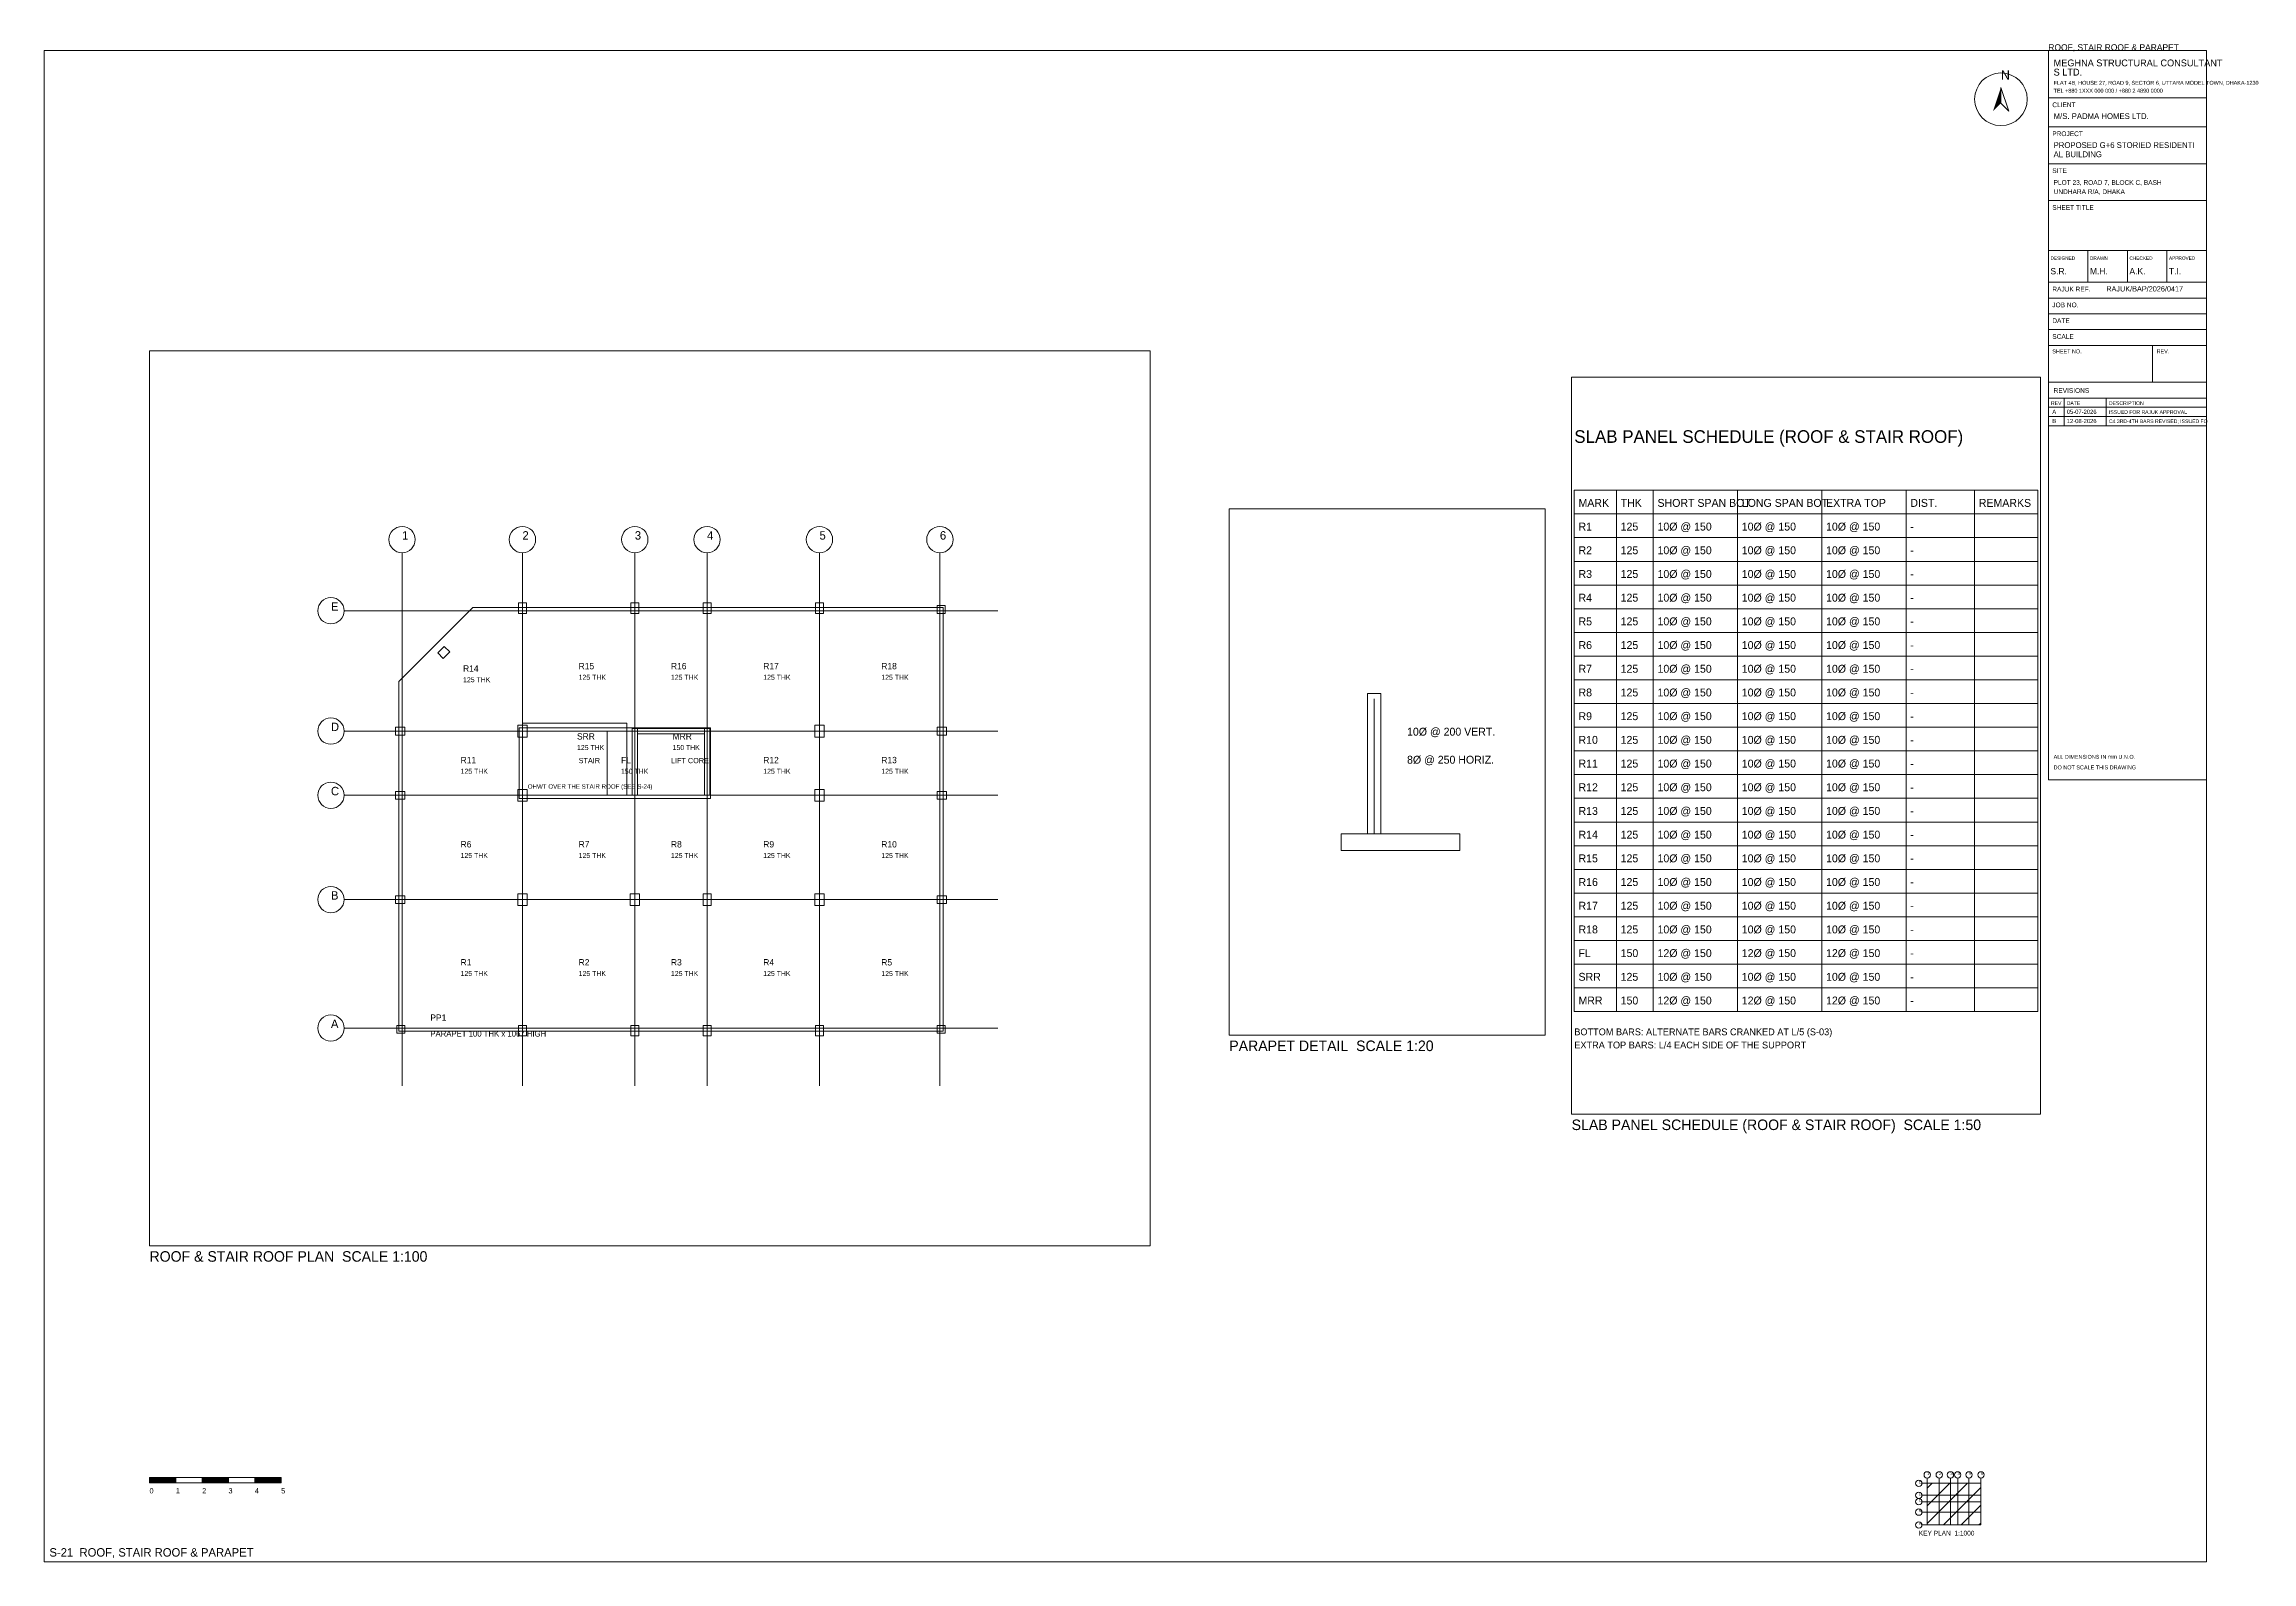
# Paper-space layout 'S-21 ROOF, STAIR ROOF & PARAPET' of a CAD drawing. Extents: x 10 to 848, y 10 to 586.
# The model-space entities are those that its viewports show. They can reach past a viewport. Long polylines and large blocks are cut down to what shows.
import ezdxf

# ---------------------------------------------------------------- set-up
doc = ezdxf.new("R2010")
doc.units = 0
doc.linetypes.add('DASHED', pattern=[1.524, 1.27, -0.254])
doc.layers.get('0').update_dxf_attribs({"lineweight": 0, "plot": 0})
for name, color, linetype, lineweight, plot in [('Arrow', 7, 'Continuous', 0, False), ('Column', 1, 'Continuous', 0, False), ('Grid', 8, 'Continuous', 0, False), ('Grid Circle', 8, 'Continuous', 0, False), ('Grid text', 7, 'Continuous', 0, False), ('Hatch', 9, 'Continuous', 0, False), ('Rod-1', 6, 'Continuous', 0, False), ('Sheet', 7, 'Continuous', 0, False), ('Slab', 5, 'Continuous', 0, False), ('Text-1', 7, 'Continuous', 0, False), ('Text-2', 7, 'Continuous', 0, False), ('TITLE', 7, 'Continuous', 0, False), ('Wall', 1, 'Continuous', 0, False)]:
    doc.layers.add(name, color=color, linetype=linetype, lineweight=lineweight, plot=plot)

# ---------------------------------------------------------------- blocks, each defined once
blk = doc.blocks.new('TITLE_BLOCK')
at = {"layer": 'TITLE'}
for p, q in [((0, -18), (60, -18)), ((0, -29), (60, -29)), ((0, -43), (60, -43)), ((0, -57), (60, -57)), ((0, -76), (60, -76)), ((0, -76), (0, -88)), ((15, -76), (15, -88)), ((30, -76), (30, -88)), ((45, -76), (45, -88)), ((0, -88), (60, -88)), ((0, -94), (60, -94)), ((0, -100), (60, -100)), ((0, -106), (60, -106)), ((0, -112), (60, -112)), ((39.6, -112), (39.6, -126)), ((0, -126), (60, -126)), ((0, -132), (60, -132)), ((0, -132), (60, -132)), ((6, -132), (6, -142.5)), ((22, -132), (22, -142.5)), ((0, -135.5), (60, -135.5)), ((0, -139), (60, -139)), ((0, -142.5), (60, -142.5))]:
    blk.add_line(p, q, dxfattribs=at)
blk.add_lwpolyline([(0, -277), (60, -277), (60, 0), (0, 0)], close=True, dxfattribs=at)
at = {"layer": 'Text-1'}
for tag, height in [('JOBNO', 2), ('SCALE', 2), ('SHEETTITLE', 2.4), ('SHEETTITLE2', 2.4), ('DATE', 2), ('SHEETNO', 4.5), ('REV', 4.5)]:
    blk.add_attdef(tag, (0, 0), '', height=height, dxfattribs=at)
at = {"layer": 'TITLE'}
for s, height, p in [('S LTD.', 2.6, (2, -9.5)), ('MEGHNA STRUCTURAL CONSULTANT', 2.6, (2, -6)), ('TEL +880 1XXX 000 000 / +880 2 4890 0000', 1.5, (2, -16)), ('FLAT 4B, HOUSE 27, ROAD 9, SECTOR 6, UTTARA MODEL TOWN, DHAKA-1230', 1.5, (2, -13)), ('CLIENT', 1.8, (1.5, -21.5)), ('M/S. PADMA HOMES LTD.', 2.2, (2, -26)), ('PROJECT', 1.8, (1.5, -32.5)), ('AL BUILDING', 2.2, (2, -40.5)), ('PROPOSED G+6 STORIED RESIDENTI', 2.2, (2, -37)), ('SITE', 1.8, (1.5, -46.5)), ('PLOT 23, ROAD 7, BLOCK C, BASH', 1.8, (2, -51)), ('SHEET TITLE', 1.8, (1.5, -60.5)), ('UNDHARA R/A, DHAKA', 1.8, (2, -54.5)), ('DESIGNED', 1.3, (0.8, -79.5)), ('S.R.', 2.4, (0.8, -85)), ('DRAWN', 1.3, (15.8, -79.5)), ('M.H.', 2.4, (15.8, -85)), ('A.K.', 2.4, (30.8, -85)), ('CHECKED', 1.3, (30.8, -79.5)), ('APPROVED', 1.3, (45.8, -79.5)), ('T.I.', 2.4, (45.8, -85)), ('RAJUK REF.', 1.8, (1.5, -91.5)), ('RAJUK/BAP/2026/0417', 2, (22, -91.5)), ('JOB NO.', 1.8, (1.5, -97.5)), ('SCALE', 1.8, (1.5, -109.5)), ('DATE', 1.8, (1.5, -103.5)), ('SHEET NO.', 1.5, (1.5, -115)), ('REV.', 1.5, (41.1, -115)), ('REV', 1.4, (1, -134.6)), ('REVISIONS', 1.8, (2, -130)), ('DATE', 1.4, (7, -134.6)), ('DESCRIPTION', 1.4, (23, -134.6)), ('ALL DIMENSIONS IN mm U.N.O.', 1.5, (2, -269)), ('DO NOT SCALE THIS DRAWING', 1.5, (2, -273))]:
    blk.add_text(s, height=height, dxfattribs=at).set_placement(p)
blk = doc.blocks.new('NORTH_ARROW')
at = {"layer": 'Arrow'}
blk.add_lwpolyline([(0, 0), (3, -9), (0, -6)], close=True, dxfattribs=at)
blk.add_circle((0, -4.5), 10, dxfattribs=at)
blk.add_solid([(0, 0), (-3, -9), (0, -6)], dxfattribs=at)
at = {"layer": 'Text-1'}
blk.add_text('N', height=3.5, dxfattribs=at).set_placement((0, 3))
blk = doc.blocks.new('KEY_PLAN')
at = {"layer": 'Grid'}
for p, q in [((0, 0), (0, 17.8496)), ((4.572, 0), (4.572, 17.8496)), ((8.8392, 0), (8.8392, 17.8496)), ((11.5824, 0), (11.5824, 17.8496)), ((15.8496, 0), (15.8496, 17.8496)), ((20.4216, 0), (20.4216, 17.8496)), ((-2, 15.8496), (20.4216, 15.8496)), ((-2, 11.2776), (20.4216, 11.2776)), ((-2, 8.8392), (20.4216, 8.8392)), ((-2, 4.8768), (20.4216, 4.8768)), ((-2, 0), (20.4216, 0))]:
    blk.add_line(p, q, dxfattribs=at)
at = {"layer": 'Grid Circle'}
for centre in [(-3.2, 15.8496), (0, 19.0496), (4.572, 19.0496), (8.8392, 19.0496), (11.5824, 19.0496), (15.8496, 19.0496), (20.4216, 19.0496), (-3.2, 11.2776), (-3.2, 8.8392), (-3.2, 4.8768), (-3.2, 0)]:
    blk.add_circle(centre, 1.2, dxfattribs=at)
at = {"layer": 'Sheet'}
blk.add_lwpolyline([(0, 0), (20.4216, 0), (20.4216, 15.8496), (0, 15.8496)], close=True, dxfattribs=at)
at = {"layer": 'Grid text'}
for s, p in [('E', (-3.2, 15.8496)), ('1', (0, 19.0496)), ('2', (4.572, 19.0496)), ('3', (8.8392, 19.0496)), ('4', (11.5824, 19.0496)), ('5', (15.8496, 19.0496)), ('6', (20.4216, 19.0496)), ('C', (-3.2, 8.8392)), ('D', (-3.2, 11.2776)), ('A', (-3.2, 0)), ('B', (-3.2, 4.8768))]:
    blk.add_text(s, height=1.1, dxfattribs=at).set_placement(p)
at = {"layer": 'Sheet'}
blk.add_text('KEY PLAN  1:1000', height=1.8, dxfattribs=at).set_placement((-3.2, -4))
blk = doc.blocks.new('SCALE_BAR')
at = {"layer": 'Sheet'}
h = blk.add_hatch(color=256, dxfattribs=at)
h.dxf.hatch_style = 1
h.paths.add_polyline_path([(0, 0), (10, 0), (10, 2), (0, 2)])
h = blk.add_hatch(color=256, dxfattribs=at)
h.dxf.hatch_style = 1
h.paths.add_polyline_path([(20, 0), (30, 0), (30, 2), (20, 2)])
h = blk.add_hatch(color=256, dxfattribs=at)
h.dxf.hatch_style = 1
h.paths.add_polyline_path([(40, 0), (50, 0), (50, 2), (40, 2)])
for points in [[(0, 0), (10, 0), (10, 2), (0, 2)], [(10, 0), (20, 0), (20, 2), (10, 2)], [(20, 0), (30, 0), (30, 2), (20, 2)], [(30, 0), (40, 0), (40, 2), (30, 2)], [(40, 0), (50, 0), (50, 2), (40, 2)]]:
    blk.add_lwpolyline(points, close=True, dxfattribs=at)
for s, p in [('0', (0, -4)), ('1', (10, -4)), ('2', (20, -4)), ('3', (30, -4)), ('4', (40, -4)), ('5', (50, -4))]:
    blk.add_text(s, height=2, dxfattribs=at).set_placement(p)
at = {"layer": 'Text-1'}
blk.add_attdef('UNIT', (0, 0), '', height=2, dxfattribs=at)
blk = doc.blocks.new('GRID_BUBBLE')
at = {"layer": 'Grid Circle'}
blk.add_circle((0, 0), 500, dxfattribs=at)
at = {"layer": 'Text-1'}
blk.add_attdef('GRID', (0, 0), '', height=320, dxfattribs=at)

msp = doc.modelspace()

# ---------------------------------------------------------------- linework, layer by layer
for p, q in [((0, -1400000), (8800, -1400000)), ((0, -1400000), (0, -1409900)), ((800, -1400000), (800, -1409900)), ((1500, -1400000), (1500, -1409900)), ((3100, -1400000), (3100, -1409900)), ((4700, -1400000), (4700, -1409900)), ((6300, -1400000), (6300, -1409900)), ((7600, -1400000), (7600, -1409900)), ((8800, -1400000), (8800, -1409900)), ((0, -1400450), (8800, -1400450)), ((0, -1400900), (8800, -1400900)), ((0, -1401350), (8800, -1401350)), ((0, -1401800), (8800, -1401800)), ((0, -1402250), (8800, -1402250)), ((0, -1402700), (8800, -1402700)), ((0, -1403150), (8800, -1403150)), ((0, -1403600), (8800, -1403600)), ((0, -1404050), (8800, -1404050)), ((0, -1404500), (8800, -1404500)), ((0, -1404950), (8800, -1404950)), ((0, -1405400), (8800, -1405400)), ((0, -1405850), (8800, -1405850)), ((0, -1406300), (8800, -1406300)), ((0, -1406750), (8800, -1406750)), ((0, -1407200), (8800, -1407200)), ((0, -1407650), (8800, -1407650)), ((0, -1408100), (8800, -1408100)), ((0, -1408550), (8800, -1408550)), ((0, -1409000), (8800, -1409000)), ((0, -1409450), (8800, -1409450)), ((0, -1409900), (8800, -1409900))]:
    msp.add_line(p, q)
at = {"layer": 'Column'}
for points in [[(4422, -984250), (4722, -984250), (4722, -983850), (4422, -983850)], [(8689, -984250), (8989, -984250), (8989, -983850), (8689, -983850)], [(11432, -984250), (11732, -984250), (11732, -983850), (11432, -983850)], [(15700, -984250), (16000, -984250), (16000, -983850), (15700, -983850)], [(20322, -984250), (20622, -984250), (20622, -983950), (20322, -983950)], [(1566, -985964), (1814, -985716), (1601, -985504), (1354, -985752)], [(-250, -988872), (100, -988872), (100, -988572), (-250, -988572)], [(4397, -988947), (4747, -988947), (4747, -988497), (4397, -988497)], [(15675, -988947), (16025, -988947), (16025, -988497), (15675, -988497)], [(20322, -988872), (20672, -988872), (20672, -988572), (20322, -988572)], [(4397, -991386), (4747, -991386), (4747, -990936), (4397, -990936)], [(15675, -991386), (16025, -991386), (16025, -990936), (15675, -990936)], [(-250, -991311), (100, -991311), (100, -991011), (-250, -991011)], [(20322, -991311), (20672, -991311), (20672, -991011), (20322, -991011)], [(-250, -995273), (100, -995273), (100, -994973), (-250, -994973)], [(4397, -995348), (4747, -995348), (4747, -994898), (4397, -994898)], [(8664, -995348), (9014, -995348), (9014, -994898), (8664, -994898)], [(11432, -995348), (11732, -995348), (11732, -994898), (11432, -994898)], [(15675, -995348), (16025, -995348), (16025, -994898), (15675, -994898)], [(20322, -995273), (20672, -995273), (20672, -994973), (20322, -994973)], [(-200, -1000200), (100, -1000200), (100, -999900), (-200, -999900)], [(4422, -1000300), (4722, -1000300), (4722, -999900), (4422, -999900)], [(8689, -1000300), (8989, -1000300), (8989, -999900), (8689, -999900)], [(11432, -1000300), (11732, -1000300), (11732, -999900), (11432, -999900)], [(15700, -1000300), (16000, -1000300), (16000, -999900), (15700, -999900)], [(20322, -1000200), (20622, -1000200), (20622, -999900), (20322, -999900)]]:
    msp.add_lwpolyline(points, close=True, dxfattribs=at)
at = {"layer": 'Grid'}
for p, q in [((0, -1002200), (0, -981950)), ((4572, -1002200), (4572, -981950)), ((8839, -1002200), (8839, -981950)), ((11582, -1002200), (11582, -981950)), ((15850, -1002200), (15850, -981950)), ((20422, -1002200), (20422, -981950)), ((-2200, -984150), (22622, -984150)), ((-2200, -988722), (22622, -988722)), ((-2200, -991161), (22622, -991161)), ((-2200, -995123), (22622, -995123)), ((-2200, -1000000), (22622, -1000000))]:
    msp.add_line(p, q, dxfattribs=at)
at = {"layer": 'Rod-1'}
msp.add_line((200050, -1000000), (200050, -998973), dxfattribs=at)
at = {"layer": 'Slab'}
for points in [[(-125, -1000125), (20547, -1000125), (20547, -984025), (2691, -984025), (-125, -986842)], [(-125, -988722), (4572, -988722), (4572, -984025), (2691, -984025), (-125, -986842)], [(4572, -988722), (8839, -988722), (8839, -984025), (4572, -984025)], [(8839, -988722), (11582, -988722), (11582, -984025), (8839, -984025)], [(11582, -988722), (15850, -988722), (15850, -984025), (11582, -984025)], [(15850, -988722), (20547, -988722), (20547, -984025), (15850, -984025)], [(4447, -991286), (8839, -991286), (8839, -988597), (4447, -988597)], [(8839, -991286), (11707, -991286), (11707, -988597), (8839, -988597)], [(-125, -991161), (4572, -991161), (4572, -988722), (-125, -988722)], [(4572, -991161), (8839, -991161), (8839, -988722), (4572, -988722)], [(7791, -991161), (8839, -991161), (8839, -988722), (7791, -988722)], [(11582, -991161), (15850, -991161), (15850, -988722), (11582, -988722)], [(15850, -991161), (20547, -991161), (20547, -988722), (15850, -988722)], [(-125, -995123), (4572, -995123), (4572, -991161), (-125, -991161)], [(4572, -995123), (8839, -995123), (8839, -991161), (4572, -991161)], [(8839, -995123), (11582, -995123), (11582, -991161), (8839, -991161)], [(11582, -995123), (15850, -995123), (15850, -991161), (11582, -991161)], [(15850, -995123), (20547, -995123), (20547, -991161), (15850, -991161)], [(-125, -1000125), (4572, -1000125), (4572, -995123), (-125, -995123)], [(4572, -1000125), (8839, -1000125), (8839, -995123), (4572, -995123)], [(8839, -1000125), (11582, -1000125), (11582, -995123), (8839, -995123)], [(11582, -1000125), (15850, -1000125), (15850, -995123), (11582, -995123)], [(15850, -1000125), (20547, -1000125), (20547, -995123), (15850, -995123)], [(199800, -1000125), (200700, -1000125), (200700, -1000000), (199800, -1000000)]]:
    msp.add_lwpolyline(points, close=True, dxfattribs=at)
at = {"layer": 'Wall', "linetype": 'DASHED'}
for p, q in [((8530, -988423), (4572, -988423)), ((4572, -988423), (4572, -991161)), ((8530, -991161), (8530, -988423)), ((4572, -991161), (8530, -991161))]:
    msp.add_line(p, q, dxfattribs=at)
at = {"layer": 'Wall'}
for points in [[(-125, -1000125), (20547, -1000125), (20547, -984025), (2691, -984025), (-125, -986842)], [(8739, -991161), (8939, -991161), (8939, -988622), (8739, -988622)], [(8939, -988822), (11482, -988822), (11482, -988622), (8939, -988622)], [(11482, -991161), (11682, -991161), (11682, -988622), (11482, -988622)], [(200000, -1000000), (200100, -1000000), (200100, -998933), (200000, -998933)]]:
    msp.add_lwpolyline(points, close=True, dxfattribs=at)

# ---------------------------------------------------------------- block references
at = {"layer": 'Grid Circle'}
for p, values in [((0, -981450), {'GRID': '1'}), ((4572, -981450), {'GRID': '2'}), ((8839, -981450), {'GRID': '3'}), ((11582, -981450), {'GRID': '4'}), ((15850, -981450), {'GRID': '5'}), ((20422, -981450), {'GRID': '6'}), ((-2700, -984150), {'GRID': 'E'}), ((-2700, -988722), {'GRID': 'D'}), ((-2700, -991161), {'GRID': 'C'}), ((-2700, -995123), {'GRID': 'B'}), ((-2700, -1000000), {'GRID': 'A'})]:
    msp.add_blockref('GRID_BUBBLE', p, dxfattribs=at).add_auto_attribs(values)

# ---------------------------------------------------------------- texts
at = {"layer": 'Text-1'}
for s, height, p in [('R15', 240, (6706, -986374)), ('R16', 240, (10211, -986374)), ('R17', 240, (13716, -986374)), ('R18', 240, (18198, -986374)), ('R14', 240, (2317, -986467)), ('SRR', 240, (6643, -989042)), ('MRR', 240, (10273, -989042)), ('R11', 240, (2224, -989942)), ('STAIR', 200, (6706, -989942)), ('FL', 240, (8315, -989942)), ('LIFT CORE', 200, (10211, -989942)), ('R12', 240, (13716, -989942)), ('R13', 240, (18198, -989942)), ('R6', 240, (2224, -993142)), ('R7', 240, (6706, -993142)), ('R8', 240, (10211, -993142)), ('R9', 240, (13716, -993142)), ('R10', 240, (18198, -993142)), ('R1', 240, (2224, -997624)), ('R2', 240, (6706, -997624)), ('R3', 240, (10211, -997624)), ('R4', 240, (13716, -997624)), ('R5', 240, (18198, -997624)), ('PP1', 240, (1075, -999725)), ('SLAB PANEL SCHEDULE (ROOF & STAIR ROOF)', 240, (0, -1399100)), ('MARK', 150, (80, -1400315)), ('THK', 150, (880, -1400315)), ('SHORT SPAN BOT.', 150, (1580, -1400315)), ('LONG SPAN BOT.', 150, (3180, -1400315)), ('EXTRA TOP', 150, (4780, -1400315)), ('DIST.', 150, (6380, -1400315)), ('REMARKS', 150, (7680, -1400315)), ('R1', 150, (80, -1400765)), ('125', 150, (880, -1400765)), ('10%%C @ 150', 150, (1580, -1400765)), ('10%%C @ 150', 150, (3180, -1400765)), ('10%%C @ 150', 150, (4780, -1400765)), ('-', 150, (6380, -1400765)), ('R2', 150, (80, -1401215)), ('125', 150, (880, -1401215)), ('10%%C @ 150', 150, (1580, -1401215)), ('10%%C @ 150', 150, (3180, -1401215)), ('10%%C @ 150', 150, (4780, -1401215)), ('-', 150, (6380, -1401215)), ('R3', 150, (80, -1401665)), ('125', 150, (880, -1401665)), ('10%%C @ 150', 150, (1580, -1401665)), ('10%%C @ 150', 150, (3180, -1401665)), ('10%%C @ 150', 150, (4780, -1401665)), ('-', 150, (6380, -1401665)), ('R4', 150, (80, -1402115)), ('125', 150, (880, -1402115)), ('10%%C @ 150', 150, (1580, -1402115)), ('10%%C @ 150', 150, (3180, -1402115)), ('10%%C @ 150', 150, (4780, -1402115)), ('-', 150, (6380, -1402115)), ('R5', 150, (80, -1402565)), ('125', 150, (880, -1402565)), ('10%%C @ 150', 150, (1580, -1402565)), ('10%%C @ 150', 150, (3180, -1402565)), ('10%%C @ 150', 150, (4780, -1402565)), ('-', 150, (6380, -1402565)), ('R6', 150, (80, -1403015)), ('125', 150, (880, -1403015)), ('10%%C @ 150', 150, (1580, -1403015)), ('10%%C @ 150', 150, (3180, -1403015)), ('10%%C @ 150', 150, (4780, -1403015)), ('-', 150, (6380, -1403015)), ('R7', 150, (80, -1403465)), ('125', 150, (880, -1403465)), ('10%%C @ 150', 150, (1580, -1403465)), ('10%%C @ 150', 150, (3180, -1403465)), ('10%%C @ 150', 150, (4780, -1403465)), ('-', 150, (6380, -1403465)), ('R8', 150, (80, -1403915)), ('125', 150, (880, -1403915)), ('10%%C @ 150', 150, (1580, -1403915)), ('10%%C @ 150', 150, (3180, -1403915)), ('10%%C @ 150', 150, (4780, -1403915)), ('-', 150, (6380, -1403915)), ('R9', 150, (80, -1404365)), ('125', 150, (880, -1404365)), ('10%%C @ 150', 150, (1580, -1404365)), ('10%%C @ 150', 150, (3180, -1404365)), ('10%%C @ 150', 150, (4780, -1404365)), ('-', 150, (6380, -1404365)), ('R10', 150, (80, -1404815)), ('125', 150, (880, -1404815)), ('10%%C @ 150', 150, (1580, -1404815)), ('10%%C @ 150', 150, (3180, -1404815)), ('10%%C @ 150', 150, (4780, -1404815)), ('-', 150, (6380, -1404815)), ('R11', 150, (80, -1405265)), ('125', 150, (880, -1405265)), ('10%%C @ 150', 150, (1580, -1405265)), ('10%%C @ 150', 150, (3180, -1405265)), ('10%%C @ 150', 150, (4780, -1405265)), ('-', 150, (6380, -1405265)), ('R12', 150, (80, -1405715)), ('125', 150, (880, -1405715)), ('10%%C @ 150', 150, (1580, -1405715)), ('10%%C @ 150', 150, (3180, -1405715)), ('10%%C @ 150', 150, (4780, -1405715)), ('-', 150, (6380, -1405715)), ('R13', 150, (80, -1406165)), ('125', 150, (880, -1406165)), ('10%%C @ 150', 150, (1580, -1406165)), ('10%%C @ 150', 150, (3180, -1406165)), ('10%%C @ 150', 150, (4780, -1406165)), ('-', 150, (6380, -1406165)), ('R14', 150, (80, -1406615)), ('125', 150, (880, -1406615)), ('10%%C @ 150', 150, (1580, -1406615)), ('10%%C @ 150', 150, (3180, -1406615)), ('10%%C @ 150', 150, (4780, -1406615)), ('-', 150, (6380, -1406615)), ('R15', 150, (80, -1407065)), ('125', 150, (880, -1407065)), ('10%%C @ 150', 150, (1580, -1407065)), ('10%%C @ 150', 150, (3180, -1407065)), ('10%%C @ 150', 150, (4780, -1407065)), ('-', 150, (6380, -1407065)), ('R16', 150, (80, -1407515)), ('125', 150, (880, -1407515)), ('10%%C @ 150', 150, (1580, -1407515)), ('10%%C @ 150', 150, (3180, -1407515)), ('10%%C @ 150', 150, (4780, -1407515)), ('-', 150, (6380, -1407515)), ('R17', 150, (80, -1407965)), ('125', 150, (880, -1407965)), ('10%%C @ 150', 150, (1580, -1407965)), ('10%%C @ 150', 150, (3180, -1407965)), ('10%%C @ 150', 150, (4780, -1407965)), ('-', 150, (6380, -1407965)), ('R18', 150, (80, -1408415)), ('125', 150, (880, -1408415)), ('10%%C @ 150', 150, (1580, -1408415)), ('10%%C @ 150', 150, (3180, -1408415)), ('10%%C @ 150', 150, (4780, -1408415)), ('-', 150, (6380, -1408415)), ('FL', 150, (80, -1408865)), ('150', 150, (880, -1408865)), ('12%%C @ 150', 150, (1580, -1408865)), ('12%%C @ 150', 150, (3180, -1408865)), ('12%%C @ 150', 150, (4780, -1408865)), ('-', 150, (6380, -1408865)), ('SRR', 150, (80, -1409315)), ('125', 150, (880, -1409315)), ('10%%C @ 150', 150, (1580, -1409315)), ('10%%C @ 150', 150, (3180, -1409315)), ('10%%C @ 150', 150, (4780, -1409315)), ('-', 150, (6380, -1409315)), ('MRR', 150, (80, -1409765)), ('150', 150, (880, -1409765)), ('12%%C @ 150', 150, (1580, -1409765)), ('12%%C @ 150', 150, (3180, -1409765)), ('12%%C @ 150', 150, (4780, -1409765)), ('-', 150, (6380, -1409765))]:
    msp.add_text(s, height=height, dxfattribs=at).set_placement(p)
at = {"layer": 'Text-2'}
for s, height, p in [('125 THK', 190, (6706, -986774)), ('125 THK', 190, (10211, -986774)), ('125 THK', 190, (13716, -986774)), ('125 THK', 190, (18198, -986774)), ('125 THK', 190, (2317, -986867)), ('125 THK', 190, (6643, -989442)), ('150 THK', 190, (10273, -989442)), ('125 THK', 190, (2224, -990342)), ('150 THK', 190, (8315, -990342)), ('125 THK', 190, (13716, -990342)), ('125 THK', 190, (18198, -990342)), ('OHWT OVER THE STAIR ROOF (SEE S-24)', 170, (4772, -990911)), ('125 THK', 190, (2224, -993542)), ('125 THK', 190, (6706, -993542)), ('125 THK', 190, (10211, -993542)), ('125 THK', 190, (13716, -993542)), ('125 THK', 190, (18198, -993542)), ('125 THK', 190, (2224, -998024)), ('125 THK', 190, (6706, -998024)), ('125 THK', 190, (10211, -998024)), ('125 THK', 190, (13716, -998024)), ('125 THK', 190, (18198, -998024)), ('10%%C @ 200 VERT.', 60, (200300, -999253)), ('8%%C @ 250 HORIZ.', 60, (200300, -999466)), ('PARAPET 100 THK x 1067 HIGH', 220, (1075, -1000325)), ('BOTTOM BARS: ALTERNATE BARS CRANKED AT L/5 (S-03)', 130, (0, -1410350)), ('EXTRA TOP BARS: L/4 EACH SIDE OF THE SUPPORT', 130, (0, -1410600))]:
    msp.add_text(s, height=height, dxfattribs=at).set_placement(p)

psp = doc.layouts.new('S-21 ROOF, STAIR ROOF & PARAPET')

# ---------------------------------------------------------------- hatches: boundary and pattern name
at = {"layer": 'Hatch'}
h = psp.add_hatch(dxfattribs=at)
h.set_pattern_fill('ANSI31', color=256, scale=1.5)
h.paths.add_polyline_path([(725, 24), (745.4216, 24), (745.4216, 39.8496), (725, 39.8496)])

# ---------------------------------------------------------------- linework, layer by layer
at = {"layer": 'Sheet'}
psp.add_lwpolyline([(10, 10), (831, 10), (831, 584), (10, 584)], close=True, dxfattribs=at)

# ---------------------------------------------------------------- block references
at = {"layer": 'Arrow'}
psp.add_blockref('NORTH_ARROW', (753, 570), dxfattribs=at)
at = {"layer": 'Sheet'}
psp.add_blockref('SCALE_BAR', (50, 40), dxfattribs=at).add_auto_attribs({'UNIT': 'm'})
psp.add_blockref('KEY_PLAN', (725, 24), dxfattribs=at)
at = {"layer": 'TITLE'}
ref = psp.add_blockref('TITLE_BLOCK', (771, 584), dxfattribs=at)
ref.add_attrib('SHEETTITLE', 'ROOF, STAIR ROOF & PARAPET', (771, 584), dxfattribs={"layer": 'Text-1', "height": 2.4})

# ---------------------------------------------------------------- texts
at = {"layer": 'Sheet'}
for s, height, p in [('PARAPET DETAIL  SCALE 1:20', 4, (460, 204)), ('SLAB PANEL SCHEDULE (ROOF & STAIR ROOF)  SCALE 1:50', 4, (590, 174)), ('ROOF & STAIR ROOF PLAN  SCALE 1:100', 4, (50, 124)), ('S-21  ROOF, STAIR ROOF & PARAPET', 3.2, (12, 12))]:
    psp.add_text(s, height=height, dxfattribs=at).set_placement(p)
at = {"layer": 'TITLE'}
for s, height, p in [('A', 1.6, (772.5, 446)), ('05-07-2026', 1.6, (778, 446)), ('ISSUED FOR RAJUK APPROVAL', 1.4, (794, 446)), ('B', 1.6, (772.5, 442.5)), ('12-08-2026', 1.6, (778, 442.5)), ('C4 3RD-4TH BARS REVISED; ISSUED FO', 1.4, (794, 442.5))]:
    psp.add_text(s, height=height, dxfattribs=at).set_placement(p)

# ---------------------------------------------------------------- viewports
at = {"layer": ''}
psp.add_viewport(center=(240, 300), size=(380, 340), view_center_point=(9410.8, -991275.2), view_height=34000, dxfattribs=at)
for center, size, view_center_point, view_height, status in [((679, 320), (178, 280), (4400, -1404850), 14000, 4), ((520, 310), (120, 200), (200150, -999529.1), 4000, 3)]:
    psp.add_viewport(center=center, size=size, view_center_point=view_center_point, view_height=view_height, status=status, dxfattribs=at)

doc.saveas('drawing.dxf')
